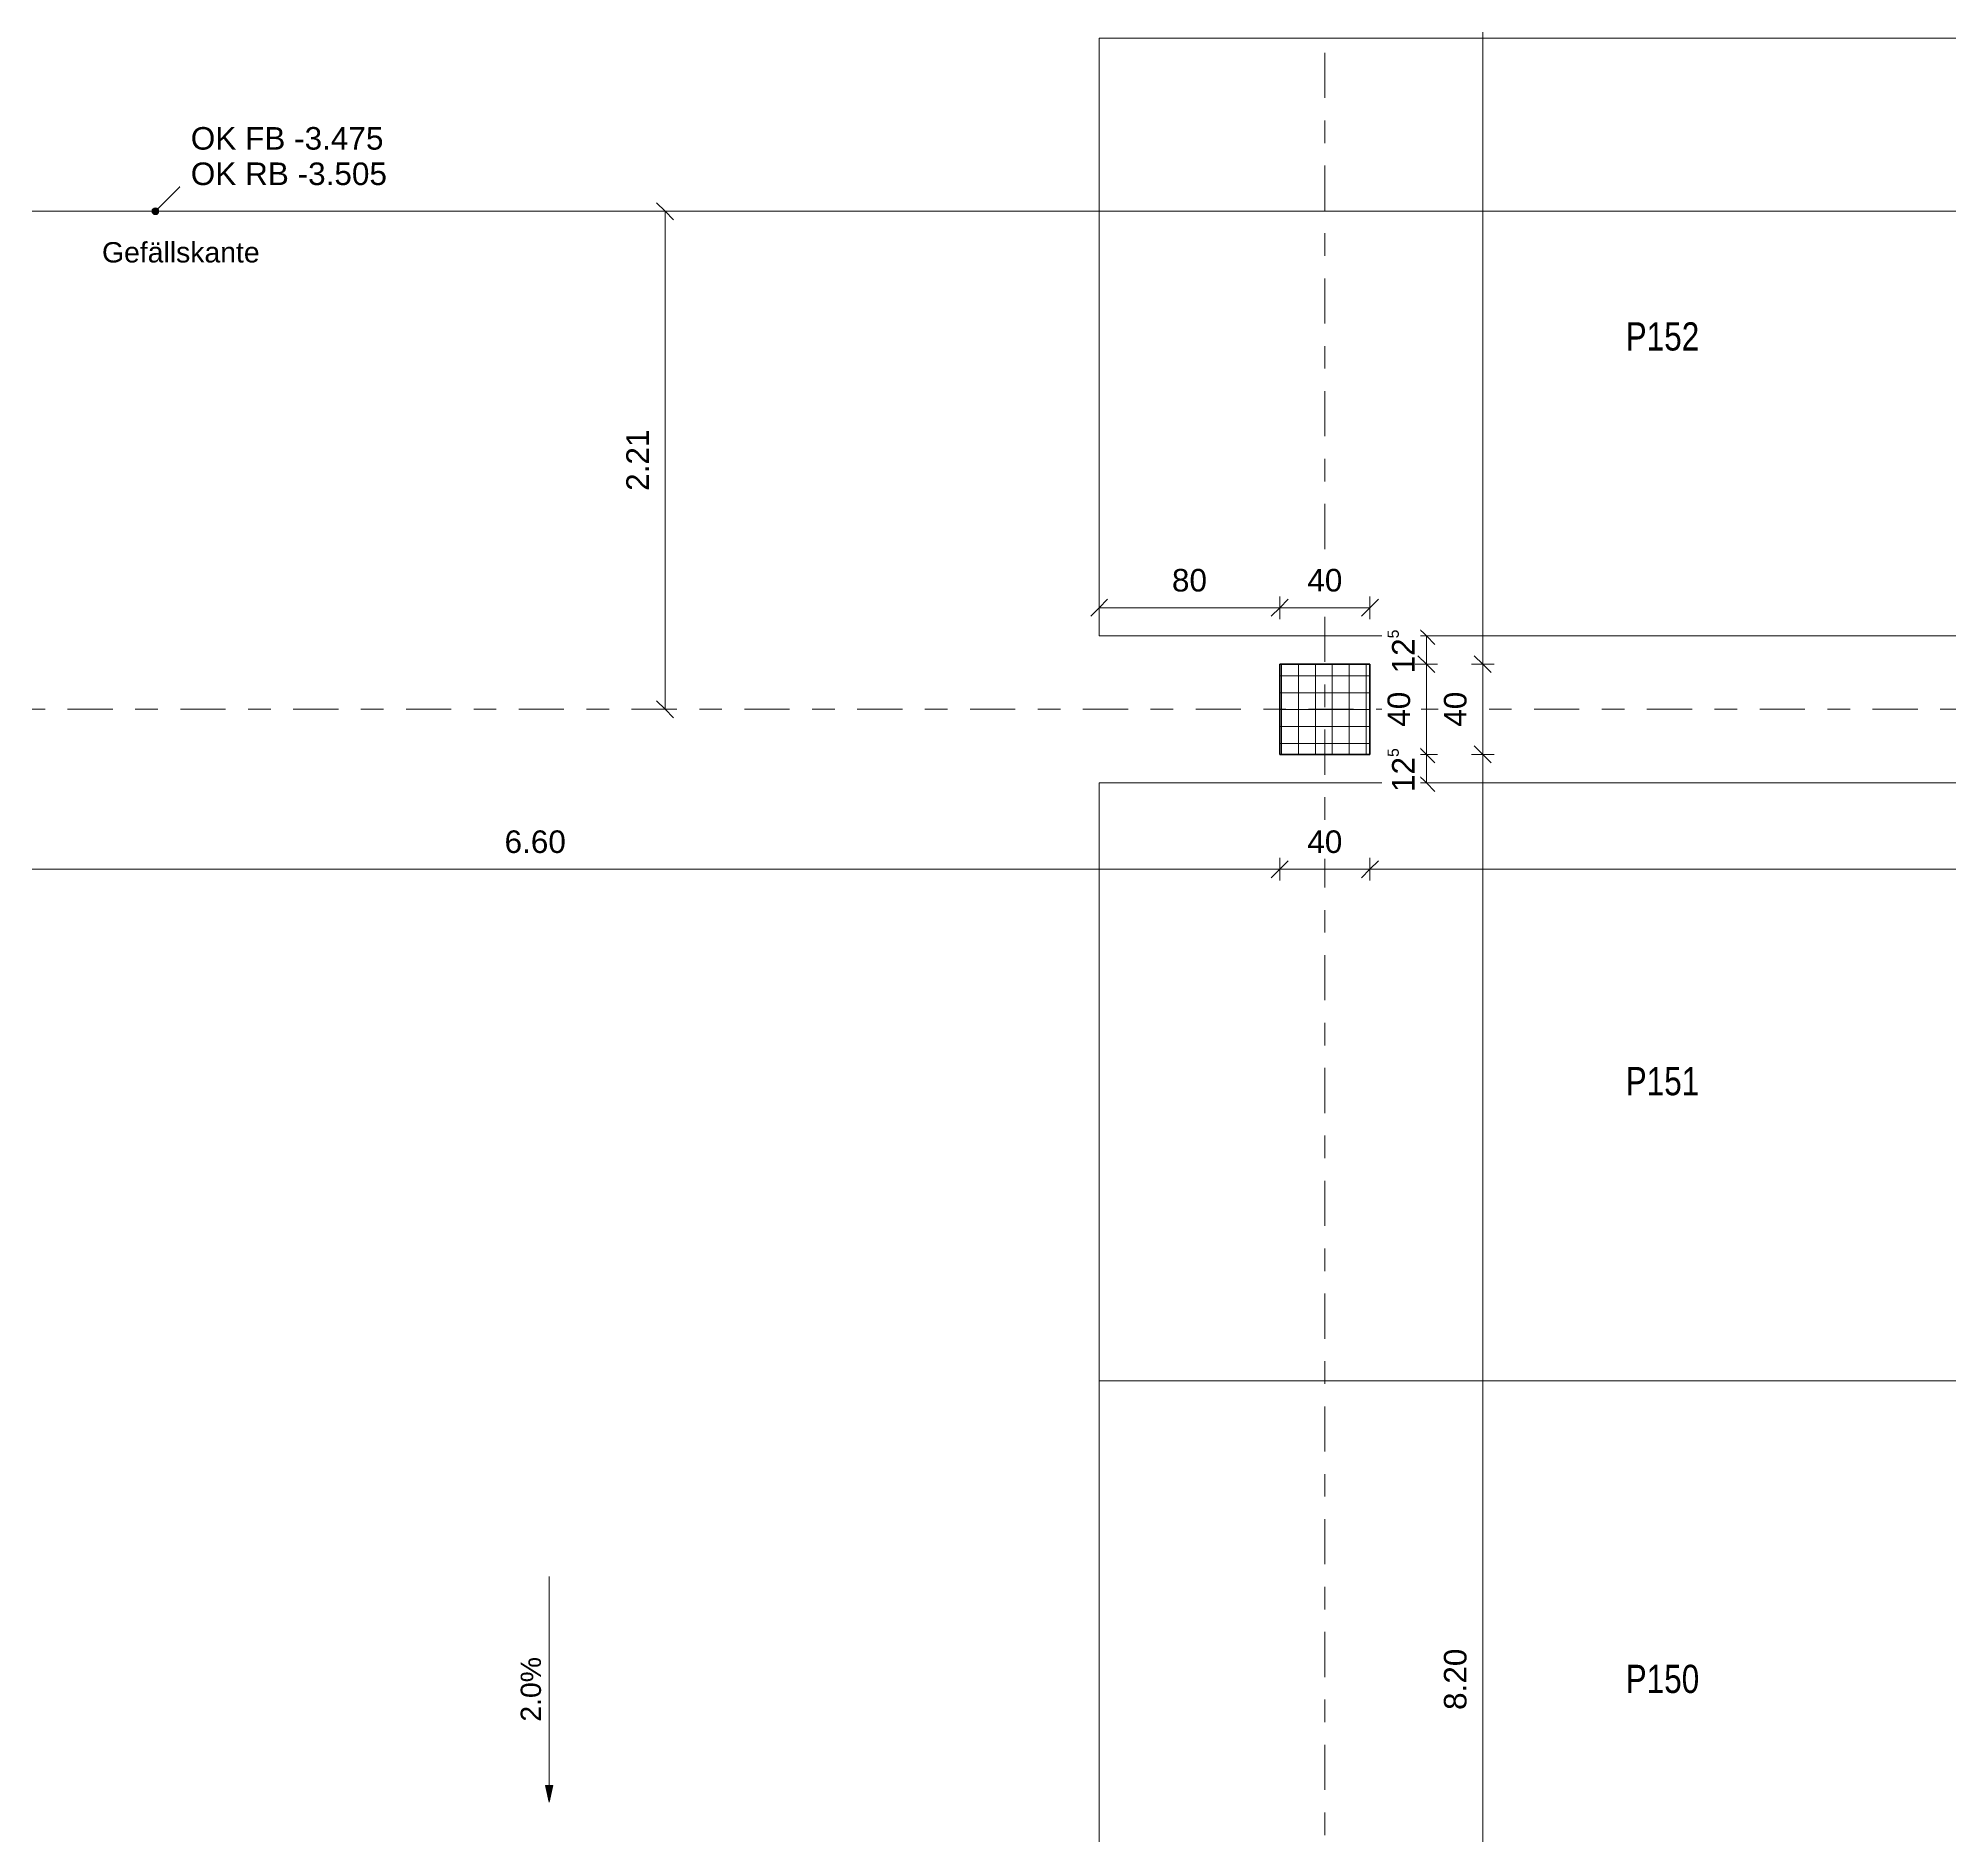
# Model space of a CAD drawing. Header units: metres. Extents: x -86 to 44, y -23 to 39.
# Drawn here: x -72.41 to -63.94, y -1.02 to 6.95 of the extents above; entities that cross this region are included whole.
import ezdxf

# ---------------------------------------------------------------- set-up
doc = ezdxf.new("R2010")
doc.units = ezdxf.units.M
doc.linetypes.add('_Rasterlinie_', pattern=[0.375, 0.2, -0.05, 0.075, -0.05])
for name, color, linetype, lineweight in [('A-____-____-DIMS', 7, 'Continuous', 5), ('A-____-____-DIMS-50', 7, 'Continuous', 5), ('A-FLOR-____-OTLN', 7, 'Continuous', 9), ('C-PRKG-____-IDEN', 7, 'Continuous', 5), ('C-PRKG-____-OTLN', 7, 'Continuous', 9), ('G-____-____-DIMS', 7, 'Continuous', 5), ('S-COLS-____-MCUT', 7, 'Continuous', 35), ('S-COLS-____-OTLN', 7, 'Continuous', 9), ('S-GRID-____-OTLN', 7, 'Continuous', 5), ('Text', 7, 'Continuous', 5)]:
    doc.layers.add(name, color=color, linetype=linetype, lineweight=lineweight)
doc.styles.add('Arial', font='arial.ttf', dxfattribs={"height": 0.09})
doc.styles.add('Arial_1', font='arial.ttf', dxfattribs={"height": 0.1})
doc.styles.add('Arial_3', font='arial.ttf', dxfattribs={"width": 0.8, "height": 0.125})
doc.dimstyles.new('SUB_Rohbau_fein_6', dxfattribs={"dimscale": 0.3048, "dimtxt": 0.102026, "dimasz": 0.246063, "dimexe": 0.164042, "dimexo": 0.0625, "dimgap": 0.123031, "dimtad": 1, "dimdec": 1, "dimlfac": 100, "dimrnd": 0.5, "dimdsep": 46, "dimtxsty": 'Arial_1', "dimblk1": 'OBLIQUE', "dimblk2": 'OBLIQUE', "dimsah": 1, "dimcen": 0.09, "dimazin": 0, "dimtfac": 1, "dimtdec": 4, "dimtix": 1, "dimtmove": 0, "dimatfit": 3, "dimfxl": 0.164042, "dimfxlon": 1, "dimtvp": 1, "dimtfill": 1, "dimtolj": 1, "dimtzin": 0, "dimarcsym": 2})
doc.dimstyles.new('SUB_Rohbau_fein_7', dxfattribs={"dimscale": 0.3048, "dimtxt": 0.102026, "dimasz": 0.246063, "dimexe": 0.164042, "dimexo": 0.0625, "dimgap": 0.123031, "dimtad": 1, "dimrnd": 0.005, "dimzin": 0, "dimdsep": 46, "dimtxsty": 'Arial_1', "dimblk1": 'OBLIQUE', "dimblk2": 'OBLIQUE', "dimsah": 1, "dimcen": 0.09, "dimazin": 0, "dimtfac": 1, "dimtdec": 4, "dimtix": 1, "dimtmove": 0, "dimatfit": 3, "dimfxl": 0.164042, "dimfxlon": 1, "dimtvp": 1, "dimtfill": 1, "dimtolj": 1, "dimtzin": 0, "dimarcsym": 2})
doc.dimstyles.new('SUB_Rohbau_fein_8', dxfattribs={"dimscale": 0.3048, "dimtxt": 0.102026, "dimasz": 0.246063, "dimexe": 0.164042, "dimexo": 0.0625, "dimgap": 0.123031, "dimtad": 1, "dimdec": 1, "dimlfac": 100, "dimrnd": 0.5, "dimdsep": 46, "dimtxsty": 'Arial_1', "dimblk1": 'OBLIQUE', "dimblk2": 'OBLIQUE', "dimsah": 1, "dimcen": 0.09, "dimazin": 0, "dimtfac": 1, "dimtdec": 4, "dimtix": 1, "dimtmove": 0, "dimatfit": 3, "dimfxl": 0.164042, "dimfxlon": 1, "dimtvp": 1, "dimtfill": 1, "dimtolj": 1, "dimtzin": 0, "dimarcsym": 2})

# ---------------------------------------------------------------- blocks, each defined once
blk = doc.blocks.new('PP_Parkplatz - 2650 x 5000-V55--01_UG_OK_FFB_AF')
at = {"layer": 'C-PRKG-____-OTLN', "color": 253, "true_color": 0x999999}
for p, q in [((-67.708, 6.951), (-62.708, 6.951)), ((-67.708, 4.3016), (-67.708, 6.951)), ((-62.708, 6.951), (-67.708, 6.951)), ((-67.708, 6.951), (-67.708, 4.3015)), ((-67.708, 4.3016), (-67.708, 6.951)), ((-67.708, 6.951), (-62.708, 6.951)), ((-67.708, 6.951), (-67.708, 6.951)), ((-62.708, 4.3016), (-62.708, 6.951)), ((-62.708, 4.3015), (-62.708, 6.951)), ((-62.708, 6.951), (-62.708, 4.3016)), ((-62.708, 6.951), (-62.708, 6.951)), ((-67.708, 4.3016), (-62.708, 4.3016)), ((-62.708, 4.3016), (-67.708, 4.3016)), ((-67.708, 4.3016), (-67.708, 4.3015)), ((-67.708, 4.3015), (-62.708, 4.3015)), ((-62.708, 4.3015), (-62.708, 4.3016))]:
    blk.add_line(p, q, dxfattribs=at)
blk = doc.blocks.new('PP_Parkplatz - 2650 x 5000-V59--01_UG_OK_FFB_AF')
at = {"layer": 'C-PRKG-____-OTLN', "color": 253, "true_color": 0x999999}
for p, q in [((-67.708, 1.0005), (-62.708, 1.0005)), ((-67.708, 1.0005), (-67.708, -1.649)), ((-67.708, 1.0005), (-67.708, -1.649)), ((-62.708, 1.0005), (-67.708, 1.0005)), ((-67.708, 1.0005), (-62.708, 1.0005)), ((-67.708, -1.649), (-67.708, 1.0005)), ((-67.708, 1.0005), (-67.708, 1.0005)), ((-62.708, 1.0005), (-62.708, -1.649)), ((-62.708, -1.649), (-62.708, 1.0005)), ((-62.708, 1.0005), (-62.708, -1.649)), ((-62.708, 1.0005), (-62.708, 1.0005)), ((-67.708, -1.649), (-62.708, -1.649)), ((-67.708, -1.649), (-62.708, -1.649)), ((-62.708, -1.649), (-67.708, -1.649)), ((-67.708, -1.649), (-67.708, -1.649)), ((-62.708, -1.649), (-62.708, -1.649))]:
    blk.add_line(p, q, dxfattribs=at)
blk = doc.blocks.new('PP_Parkplatz - 2650 x 5000-V60--01_UG_OK_FFB_AF')
at = {"layer": 'C-PRKG-____-OTLN', "color": 253, "true_color": 0x999999}
for p, q in [((-67.708, 3.6499), (-62.708, 3.6499)), ((-67.708, 3.6499), (-67.708, 1.0005)), ((-67.708, 3.6499), (-67.708, 1.0005)), ((-62.708, 3.6499), (-67.708, 3.6499)), ((-67.708, 3.6499), (-62.708, 3.6499)), ((-67.708, 1.0005), (-67.708, 3.6499)), ((-67.708, 3.6499), (-67.708, 3.6499)), ((-62.708, 3.6499), (-62.708, 1.0005)), ((-62.708, 1.0005), (-62.708, 3.6499)), ((-62.708, 3.6499), (-62.708, 1.0005)), ((-62.708, 3.6499), (-62.708, 3.6499)), ((-67.708, 1.0005), (-62.708, 1.0005)), ((-67.708, 1.0005), (-62.708, 1.0005)), ((-62.708, 1.0005), (-67.708, 1.0005)), ((-67.708, 1.0005), (-67.708, 1.0005)), ((-62.708, 1.0005), (-62.708, 1.0005))]:
    blk.add_line(p, q, dxfattribs=at)
blk = doc.blocks.new('DIMBLOCK968--01_UG_OK_FFB_AF')
at = {"layer": 'A-____-____-DIMS-50'}
for p, q in [((-66.008, 3.7766), (-66.0455, 3.8141)), ((-66.008, 3.7766), (-66.058, 3.7766)), ((-66.008, -4.4234), (-66.008, 3.7766)), ((-66.008, 3.7766), (-65.9705, 3.7391)), ((-66.008, 3.7766), (-65.958, 3.7766)), ((-66.008, -4.4234), (-66.0455, -4.3859)), ((-66.008, -4.4234), (-66.058, -4.4234)), ((-66.008, -4.4234), (-65.9705, -4.4609)), ((-66.008, -4.4234), (-65.958, -4.4234))]:
    blk.add_line(p, q, dxfattribs=at)
at = {"layer": 'A-____-____-DIMS-50', "color": 0, "insert": (-66.18, -0.4591), "char_height": 0.1, "width": 0.325653, "attachment_point": 1, "rotation": 90, "line_spacing_factor": 0.941778, "style": 'Arial_1', "bg_fill": 3, "box_fill_scale": 1.25, "bg_fill_color": 256, "bg_fill_true_color": 13158600, "bg_fill_transparency": 0}
blk.add_mtext('8.20', dxfattribs=at)
blk = doc.blocks.new('_Oblique')
at = {"color": 0, "linetype": 'ByBlock', "lineweight": -2}
blk.add_line((-0.5, -0.5), (0.5, 0.5), dxfattribs=at)
blk = doc.blocks.new('DIMBLOCK969--01_UG_OK_FFB_AF')
at = {"layer": 'A-____-____-DIMS-50'}
for p, q in [((-66.008, 4.1766), (-66.058, 4.1766)), ((-66.008, 4.1766), (-66.0455, 4.2141)), ((-66.008, 3.7766), (-66.008, 4.1766)), ((-66.008, 4.1766), (-65.9705, 4.1391)), ((-66.008, 4.1766), (-65.958, 4.1766)), ((-66.008, 3.7766), (-66.0455, 3.8141)), ((-66.008, 3.7766), (-66.058, 3.7766)), ((-66.008, 3.7766), (-65.9705, 3.7391)), ((-66.008, 3.7766), (-65.958, 3.7766))]:
    blk.add_line(p, q, dxfattribs=at)
at = {"layer": 'A-____-____-DIMS-50', "color": 0, "insert": (-66.18, 3.899), "char_height": 0.1, "width": 0.186088, "attachment_point": 1, "rotation": 90, "line_spacing_factor": 0.941778, "style": 'Arial_1', "bg_fill": 3, "box_fill_scale": 1.25, "bg_fill_color": 256, "bg_fill_true_color": 13158600, "bg_fill_transparency": 0}
blk.add_mtext('40', dxfattribs=at)
blk = doc.blocks.new('DIMBLOCK970--01_UG_OK_FFB_AF')
at = {"layer": 'A-____-____-DIMS-50'}
for p, q in [((-66.008, 12.5516), (-66.058, 12.5516)), ((-66.008, 12.5516), (-66.0455, 12.5891)), ((-66.008, 4.1766), (-66.008, 12.5516)), ((-66.008, 12.5516), (-65.9705, 12.5141)), ((-66.008, 12.5516), (-65.958, 12.5516)), ((-66.008, 4.1766), (-66.058, 4.1766)), ((-66.008, 4.1766), (-66.0455, 4.2141)), ((-66.008, 4.1766), (-65.9705, 4.1391)), ((-66.008, 4.1766), (-65.958, 4.1766))]:
    blk.add_line(p, q, dxfattribs=at)
at = {"layer": 'A-____-____-DIMS-50', "color": 0, "insert": (-66.18, 8.2024), "char_height": 0.1, "width": 0.388091, "attachment_point": 1, "rotation": 90, "line_spacing_factor": 0.941778, "style": 'Arial_1', "bg_fill": 3, "box_fill_scale": 1.25, "bg_fill_color": 256, "bg_fill_true_color": 13158600, "bg_fill_transparency": 0}
blk.add_mtext('8.37\\A2\\H0.5x;\\S5^  ;\\H2x;', dxfattribs=at)
blk = doc.blocks.new('DIMBLOCK971--01_UG_OK_FFB_AF')
at = {"layer": 'A-____-____-DIMS-50'}
for p, q in [((-66.258, 4.3016), (-66.2955, 4.3391)), ((-66.258, 4.3016), (-66.308, 4.3016)), ((-66.258, 4.3016), (-66.258, 4.1766)), ((-66.258, 4.3016), (-66.2205, 4.2641)), ((-66.258, 4.3016), (-66.208, 4.3016)), ((-66.258, 4.1766), (-66.308, 4.1766)), ((-66.258, 4.1766), (-66.2955, 4.2141)), ((-66.258, 4.1766), (-66.2205, 4.1391)), ((-66.258, 4.1766), (-66.208, 4.1766))]:
    blk.add_line(p, q, dxfattribs=at)
at = {"layer": 'A-____-____-DIMS-50', "color": 0, "insert": (-66.43, 4.1355), "char_height": 0.1, "width": 0.248525, "attachment_point": 1, "rotation": 90, "line_spacing_factor": 0.941778, "style": 'Arial_1', "bg_fill": 3, "box_fill_scale": 1.25, "bg_fill_color": 256, "bg_fill_true_color": 13158600, "bg_fill_transparency": 0}
blk.add_mtext('12\\A2\\H0.5x;\\S5^  ;\\H2x;', dxfattribs=at)
blk = doc.blocks.new('DIMBLOCK972--01_UG_OK_FFB_AF')
at = {"layer": 'A-____-____-DIMS-50'}
for p, q in [((-66.258, 4.1766), (-66.308, 4.1766)), ((-66.258, 4.1766), (-66.2955, 4.2141)), ((-66.258, 4.1766), (-66.258, 3.7766)), ((-66.258, 4.1766), (-66.2205, 4.1391)), ((-66.258, 4.1766), (-66.208, 4.1766)), ((-66.258, 3.7766), (-66.2955, 3.8141)), ((-66.258, 3.7766), (-66.308, 3.7766)), ((-66.258, 3.7766), (-66.2205, 3.7391)), ((-66.258, 3.7766), (-66.208, 3.7766))]:
    blk.add_line(p, q, dxfattribs=at)
at = {"layer": 'A-____-____-DIMS-50', "color": 0, "insert": (-66.43, 3.899), "char_height": 0.1, "width": 0.186088, "attachment_point": 1, "rotation": 90, "line_spacing_factor": 0.941778, "style": 'Arial_1', "bg_fill": 3, "box_fill_scale": 1.25, "bg_fill_color": 256, "bg_fill_true_color": 13158600, "bg_fill_transparency": 0}
blk.add_mtext('40', dxfattribs=at)
blk = doc.blocks.new('DIMBLOCK973--01_UG_OK_FFB_AF')
at = {"layer": 'A-____-____-DIMS-50'}
for p, q in [((-66.258, 3.7766), (-66.2955, 3.8141)), ((-66.258, 3.7766), (-66.308, 3.7766)), ((-66.258, 3.7766), (-66.258, 3.6499)), ((-66.258, 3.7766), (-66.2205, 3.7391)), ((-66.258, 3.7766), (-66.208, 3.7766)), ((-66.258, 3.6499), (-66.308, 3.6499)), ((-66.258, 3.6499), (-66.2955, 3.6874)), ((-66.258, 3.6499), (-66.2205, 3.6124)), ((-66.258, 3.6499), (-66.208, 3.6499))]:
    blk.add_line(p, q, dxfattribs=at)
at = {"layer": 'A-____-____-DIMS-50', "color": 0, "insert": (-66.43, 3.6097), "char_height": 0.1, "width": 0.248525, "attachment_point": 1, "rotation": 90, "line_spacing_factor": 0.941778, "style": 'Arial_1', "bg_fill": 3, "box_fill_scale": 1.25, "bg_fill_color": 256, "bg_fill_true_color": 13158600, "bg_fill_transparency": 0}
blk.add_mtext('12\\A2\\H0.5x;\\S5^  ;\\H2x;', dxfattribs=at)
blk = doc.blocks.new('DIMBLOCK974--01_UG_OK_FFB_AF')
at = {"layer": 'A-____-____-DIMS-50'}
for p, q in [((-66.908, 4.4266), (-66.9455, 4.3891)), ((-66.908, 4.4266), (-66.908, 4.4766)), ((-66.908, 4.4266), (-66.8705, 4.4641)), ((-66.508, 4.4266), (-66.908, 4.4266)), ((-66.908, 4.4266), (-66.908, 4.3766)), ((-66.508, 4.4266), (-66.5455, 4.3891)), ((-66.508, 4.4266), (-66.508, 4.4766)), ((-66.508, 4.4266), (-66.4705, 4.4641)), ((-66.508, 4.4266), (-66.508, 4.3766))]:
    blk.add_line(p, q, dxfattribs=at)
at = {"layer": 'A-____-____-DIMS-50', "color": 0, "insert": (-66.7856, 4.5986), "char_height": 0.1, "width": 0.186088, "attachment_point": 1, "line_spacing_factor": 0.941778, "style": 'Arial_1', "bg_fill": 3, "box_fill_scale": 1.25, "bg_fill_color": 256, "bg_fill_true_color": 13158600, "bg_fill_transparency": 0}
blk.add_mtext('40', dxfattribs=at)
blk = doc.blocks.new('DIMBLOCK975--01_UG_OK_FFB_AF')
at = {"layer": 'A-____-____-DIMS-50'}
for p, q in [((-67.708, 4.4266), (-67.7455, 4.3891)), ((-67.708, 4.4266), (-67.708, 4.4766)), ((-67.708, 4.4266), (-67.6705, 4.4641)), ((-66.908, 4.4266), (-67.708, 4.4266)), ((-67.708, 4.4266), (-67.708, 4.3766)), ((-66.908, 4.4266), (-66.9455, 4.3891)), ((-66.908, 4.4266), (-66.908, 4.4766)), ((-66.908, 4.4266), (-66.8705, 4.4641)), ((-66.908, 4.4266), (-66.908, 4.3766))]:
    blk.add_line(p, q, dxfattribs=at)
at = {"layer": 'A-____-____-DIMS-50', "color": 0, "insert": (-67.3856, 4.5986), "char_height": 0.1, "width": 0.186088, "attachment_point": 1, "line_spacing_factor": 0.941778, "style": 'Arial_1', "bg_fill": 3, "box_fill_scale": 1.25, "bg_fill_color": 256, "bg_fill_true_color": 13158600, "bg_fill_transparency": 0}
blk.add_mtext('80', dxfattribs=at)
blk = doc.blocks.new('DIMBLOCK1348--01_UG_OK_FFB_AF')
at = {"layer": 'A-____-____-DIMS-50'}
for p, q in [((-69.6319, 6.1841), (-69.6694, 6.2216)), ((-69.6319, 6.1841), (-69.6819, 6.1841)), ((-69.6319, 6.1841), (-69.6319, 3.9766)), ((-69.6319, 6.1841), (-69.5944, 6.1466)), ((-69.6319, 6.1841), (-69.5819, 6.1841)), ((-69.6319, 3.9766), (-69.6694, 4.0141)), ((-69.6319, 3.9766), (-69.6819, 3.9766)), ((-69.6319, 3.9766), (-69.5944, 3.9391)), ((-69.6319, 3.9766), (-69.5819, 3.9766))]:
    blk.add_line(p, q, dxfattribs=at)
at = {"layer": 'A-____-____-DIMS-50', "color": 0, "insert": (-69.804, 4.9446), "char_height": 0.1, "width": 0.325653, "attachment_point": 1, "rotation": 90, "line_spacing_factor": 0.941778, "style": 'Arial_1', "bg_fill": 3, "box_fill_scale": 1.25, "bg_fill_color": 256, "bg_fill_true_color": 13158600, "bg_fill_transparency": 0}
blk.add_mtext('2.21', dxfattribs=at)
blk = doc.blocks.new('DIMBLOCK1439--01_UG_OK_FFB_AF')
at = {"layer": 'A-____-____-DIMS-50'}
for p, q in [((-73.508, 3.2675), (-73.508, 3.3175)), ((-73.508, 3.2675), (-73.4705, 3.305)), ((-66.908, 3.2675), (-66.908, 3.3175)), ((-66.908, 3.2675), (-66.8705, 3.305)), ((-73.508, 3.2675), (-73.5455, 3.23)), ((-73.508, 3.2675), (-66.908, 3.2675)), ((-73.508, 3.2675), (-73.508, 3.2175)), ((-66.908, 3.2675), (-66.9455, 3.23)), ((-66.908, 3.2675), (-66.908, 3.2175))]:
    blk.add_line(p, q, dxfattribs=at)
at = {"layer": 'A-____-____-DIMS-50', "color": 0, "insert": (-70.3437, 3.4396), "char_height": 0.1, "width": 0.325653, "attachment_point": 1, "line_spacing_factor": 0.941778, "style": 'Arial_1', "bg_fill": 3, "box_fill_scale": 1.25, "bg_fill_color": 256, "bg_fill_true_color": 13158600, "bg_fill_transparency": 0}
blk.add_mtext('6.60', dxfattribs=at)
blk = doc.blocks.new('DIMBLOCK1440--01_UG_OK_FFB_AF')
at = {"layer": 'A-____-____-DIMS-50'}
for p, q in [((-66.908, 3.2675), (-66.908, 3.3175)), ((-66.908, 3.2675), (-66.8705, 3.305)), ((-66.508, 3.2675), (-66.508, 3.3175)), ((-66.508, 3.2675), (-66.4705, 3.305)), ((-66.908, 3.2675), (-66.9455, 3.23)), ((-66.908, 3.2675), (-66.508, 3.2675)), ((-66.908, 3.2675), (-66.908, 3.2175)), ((-66.508, 3.2675), (-66.5455, 3.23)), ((-66.508, 3.2675), (-66.508, 3.2175))]:
    blk.add_line(p, q, dxfattribs=at)
at = {"layer": 'A-____-____-DIMS-50', "color": 0, "insert": (-66.7856, 3.4396), "char_height": 0.1, "width": 0.186088, "attachment_point": 1, "line_spacing_factor": 0.941778, "style": 'Arial_1', "bg_fill": 3, "box_fill_scale": 1.25, "bg_fill_color": 256, "bg_fill_true_color": 13158600, "bg_fill_transparency": 0}
blk.add_mtext('40', dxfattribs=at)
blk = doc.blocks.new('DIMBLOCK1441--01_UG_OK_FFB_AF')
at = {"layer": 'A-____-____-DIMS-50'}
for p, q in [((-66.508, 3.2675), (-66.508, 3.3175)), ((-66.508, 3.2675), (-66.4705, 3.305)), ((-58.908, 3.2675), (-58.908, 3.3175)), ((-58.908, 3.2675), (-58.8705, 3.305)), ((-66.508, 3.2675), (-66.5455, 3.23)), ((-66.508, 3.2675), (-58.908, 3.2675)), ((-66.508, 3.2675), (-66.508, 3.2175)), ((-58.908, 3.2675), (-58.9455, 3.23)), ((-58.908, 3.2675), (-58.908, 3.2175))]:
    blk.add_line(p, q, dxfattribs=at)
at = {"layer": 'A-____-____-DIMS-50', "color": 0, "insert": (-62.8437, 3.4396), "char_height": 0.1, "width": 0.325653, "attachment_point": 1, "line_spacing_factor": 0.941778, "style": 'Arial_1', "bg_fill": 3, "box_fill_scale": 1.25, "bg_fill_color": 256, "bg_fill_true_color": 13158600, "bg_fill_transparency": 0}
blk.add_mtext('7.60', dxfattribs=at)

msp = doc.modelspace()

# ---------------------------------------------------------------- hatches: boundary and pattern name
at = {"layer": 'G-____-____-DIMS', "lineweight": 9}
h = msp.add_hatch(color=256, dxfattribs=at)
edge = h.paths.add_edge_path()
edge.add_arc((-71.8911, 6.1841), 0.015, 0, 360)
at = {"layer": 'G-____-____-DIMS'}
msp.add_hatch(color=256, dxfattribs=at).paths.add_polyline_path([(-70.146, -0.8682), (-70.1294, -0.7932), (-70.1627, -0.7932)])
at = {"layer": 'S-COLS-____-OTLN'}
h = msp.add_hatch(dxfattribs=at)
h.set_pattern_fill('FP_2', color=256, style=0, pattern_type=2)
h.set_pattern_definition([(0, (0, 0), (0, 0.075), []), (90, (0, 0), (-0.075, 5e-18), [])])
h.paths.add_polyline_path([(-66.508, 3.7766), (-66.508, 4.1766), (-66.908, 4.1766), (-66.908, 3.7766)])

# ---------------------------------------------------------------- linework, layer by layer
at = {"layer": 'A-FLOR-____-OTLN'}
msp.add_line((-32.708, 6.1841), (-77.708, 6.1841), dxfattribs=at)
at = {"layer": 'G-____-____-DIMS'}
for p, q in [((-71.8911, 6.1841), (-71.7834, 6.2918)), ((-71.7834, 6.2918), (-71.7854, 6.2918)), ((-70.1294, -0.7932), (-70.1627, -0.7932)), ((-70.1627, -0.7932), (-70.146, -0.8682)), ((-70.146, -0.8682), (-70.1294, -0.7932))]:
    msp.add_line(p, q, dxfattribs=at)
at = {"layer": 'G-____-____-DIMS', "lineweight": 9}
msp.add_circle((-71.8911, 6.1841), 0.015, dxfattribs=at)
at = {"layer": 'S-COLS-____-MCUT'}
for p, q in [((-66.508, 4.1766), (-66.908, 4.1766)), ((-66.908, 4.1766), (-66.908, 3.7766)), ((-66.508, 3.7766), (-66.508, 4.1766)), ((-66.908, 3.7766), (-66.508, 3.7766))]:
    msp.add_line(p, q, dxfattribs=at)
at = {"layer": 'S-GRID-____-OTLN', "color": 8, "linetype": '_Rasterlinie_', "true_color": 0x808080}
for p, q in [((-66.708, -7.8134), (-66.708, 34.9016)), ((-80.7802, 3.9766), (-35.6866, 3.9766))]:
    msp.add_line(p, q, dxfattribs=at)

# ---------------------------------------------------------------- block references
at = {"layer": 'C-PRKG-____-OTLN', "color": 253, "true_color": 0x999999}
for name in ['PP_Parkplatz - 2650 x 5000-V55--01_UG_OK_FFB_AF', 'PP_Parkplatz - 2650 x 5000-V60--01_UG_OK_FFB_AF', 'PP_Parkplatz - 2650 x 5000-V59--01_UG_OK_FFB_AF']:
    msp.add_blockref(name, (0, 0), dxfattribs=at)

# ---------------------------------------------------------------- texts
at = {"layer": 'G-____-____-DIMS', "insert": (-71.7343, 6.5572), "char_height": 0.1, "width": 1.039397, "attachment_point": 1, "line_spacing_factor": 0.941778, "style": 'Arial_1'}
msp.add_mtext('OK FB -3.475\\POK RB -3.505', dxfattribs=at)
at = {"layer": 'G-____-____-DIMS', "insert": (-70.2721, -0.511), "char_height": 0.09, "width": 0.342666, "attachment_point": 1, "rotation": 90, "line_spacing_factor": 0.941778, "style": 'Arial', "bg_fill": 3, "box_fill_scale": 1.25, "bg_fill_color": 256, "bg_fill_true_color": 13158600, "bg_fill_transparency": 0}
msp.add_mtext('2.0%', dxfattribs=at)
at = {"layer": 'Text', "insert": (-72.1278, 6.0471), "char_height": 0.09, "width": 0.805696, "attachment_point": 1, "style": 'Arial', "bg_fill": 3, "box_fill_scale": 1.25, "bg_fill_color": 256, "bg_fill_true_color": 13158600, "bg_fill_transparency": 0}
msp.add_mtext('Gefällskante', dxfattribs=at)

# ---------------------------------------------------------------- next in the draw order: linework, layer by layer
at = {"layer": 'G-____-____-DIMS'}
msp.add_line((-70.146, 0.1318), (-70.146, -0.8682), dxfattribs=at)

# ---------------------------------------------------------------- next in the draw order: texts
at = {"layer": 'C-PRKG-____-IDEN', "char_height": 0.125, "width": 0.391223, "attachment_point": 1, "style": 'Arial_3', "bg_fill": 3, "box_fill_scale": 1.25, "bg_fill_color": 256, "bg_fill_true_color": 13158600, "bg_fill_transparency": 0}
for s, insert in [('P152', (-65.3746, 5.6918)), ('P151', (-65.3746, 2.3907)), ('P150', (-65.3746, -0.2588))]:
    msp.add_mtext(s, dxfattribs=dict(at, insert=insert))

# ---------------------------------------------------------------- next in the draw order: dimensions: what is measured, and where the dimension line sits
at = {"layer": 'A-____-____-DIMS'}
for base, p1, p2, override, picture, middle in [((-69.6319, 3.9766), (-69.5819, 6.1841), (-69.5819, 3.9766), {"dimpost": '<>', "dimfxl": 2.2075}, 'DIMBLOCK1348--01_UG_OK_FFB_AF', (-69.7196, 5.0803)), ((-66.008, 3.7766), (-66.058, -4.4234), (-66.058, 3.7766), {"dimpost": '<>', "dimfxl": 8.2}, 'DIMBLOCK968--01_UG_OK_FFB_AF', (-66.0966, -0.3234))]:
    dim = msp.add_linear_dim(base=base, p1=p1, p2=p2, angle=90, dimstyle='SUB_Rohbau_fein_7', override=override, dxfattribs=at)
    dim.commit()
    dim.dimension.update_dxf_attribs({"geometry": picture, "text_midpoint": middle})
dim = msp.add_linear_dim(base=(-66.908, 3.2675), p1=(-73.508, 3.3175), p2=(-66.908, 3.3175), dimstyle='SUB_Rohbau_fein_7', override={"dimpost": '<>', "dimfxl": 6.6}, dxfattribs=at)
dim.commit()
dim.dimension.update_dxf_attribs({"geometry": 'DIMBLOCK1439--01_UG_OK_FFB_AF', "text_midpoint": (-70.208, 3.3561)})

# ---------------------------------------------------------------- next in the draw order: dimensions: what is measured, and where the dimension line sits
dim = msp.add_linear_dim(base=(-66.008, 4.1766), p1=(-66.058, 3.7766), p2=(-66.058, 4.1766), angle=90, dimstyle='SUB_Rohbau_fein_6', override={"dimpost": '<>', "dimfxl": 0.4}, dxfattribs=at)
dim.commit()
dim.dimension.update_dxf_attribs({"geometry": 'DIMBLOCK969--01_UG_OK_FFB_AF', "text_midpoint": (-66.0966, 3.9766)})
dim = msp.add_linear_dim(base=(-66.508, 3.2675), p1=(-66.908, 3.3175), p2=(-66.508, 3.3175), dimstyle='SUB_Rohbau_fein_8', override={"dimpost": '<>', "dimfxl": 0.4}, dxfattribs=at)
dim.commit()
dim.dimension.update_dxf_attribs({"geometry": 'DIMBLOCK1440--01_UG_OK_FFB_AF', "text_midpoint": (-66.708, 3.3561)})

# ---------------------------------------------------------------- next in the draw order: dimensions: what is measured, and where the dimension line sits
dim = msp.add_linear_dim(base=(-66.008, 12.5516), p1=(-66.058, 4.1766), p2=(-66.058, 12.5516), angle=90, text='\\A1;8.37\\Q;{\\A1;{\\H0.5x;\\S5^ ;}}', dimstyle='SUB_Rohbau_fein_7', override={"dimpost": '<>', "dimfxl": 8.375}, dxfattribs=at)
dim.commit()
dim.dimension.update_dxf_attribs({"geometry": 'DIMBLOCK970--01_UG_OK_FFB_AF', "text_midpoint": (-66.0966, 8.3641)})
dim = msp.add_linear_dim(base=(-58.908, 3.2675), p1=(-66.508, 3.3175), p2=(-58.908, 3.3175), dimstyle='SUB_Rohbau_fein_7', override={"dimpost": '<>', "dimfxl": 7.6}, dxfattribs=at)
dim.commit()
dim.dimension.update_dxf_attribs({"geometry": 'DIMBLOCK1441--01_UG_OK_FFB_AF', "text_midpoint": (-62.708, 3.3561)})

# ---------------------------------------------------------------- next in the draw order: dimensions: what is measured, and where the dimension line sits
dim = msp.add_linear_dim(base=(-66.258, 4.1766), p1=(-66.208, 4.3016), p2=(-66.308, 4.1766), angle=90, text='\\A1;12\\Q;{\\A1;{\\H0.5x;\\S5^ ;}}', dimstyle='SUB_Rohbau_fein_6', override={"dimpost": '<>', "dimfxl": 0.160078}, dxfattribs=at)
dim.commit()
dim.dimension.update_dxf_attribs({"geometry": 'DIMBLOCK971--01_UG_OK_FFB_AF', "text_midpoint": (-66.3457, 4.2391)})

# ---------------------------------------------------------------- next in the draw order: dimensions: what is measured, and where the dimension line sits
dim = msp.add_linear_dim(base=(-66.908, 4.4266), p1=(-66.508, 4.3766), p2=(-66.908, 4.3766), dimstyle='SUB_Rohbau_fein_6', override={"dimpost": '<>', "dimfxl": 0.4}, dxfattribs=at)
dim.commit()
dim.dimension.update_dxf_attribs({"geometry": 'DIMBLOCK974--01_UG_OK_FFB_AF', "text_midpoint": (-66.708, 4.5151)})
dim = msp.add_linear_dim(base=(-66.258, 3.7766), p1=(-66.308, 4.1766), p2=(-66.308, 3.7766), angle=90, dimstyle='SUB_Rohbau_fein_6', override={"dimpost": '<>', "dimfxl": 0.4}, dxfattribs=at)
dim.commit()
dim.dimension.update_dxf_attribs({"geometry": 'DIMBLOCK972--01_UG_OK_FFB_AF', "text_midpoint": (-66.3466, 3.9766)})

# ---------------------------------------------------------------- next in the draw order: dimensions: what is measured, and where the dimension line sits
dim = msp.add_linear_dim(base=(-67.708, 4.4266), p1=(-66.908, 4.3766), p2=(-67.708, 4.3766), dimstyle='SUB_Rohbau_fein_6', override={"dimpost": '<>', "dimfxl": 0.8}, dxfattribs=at)
dim.commit()
dim.dimension.update_dxf_attribs({"geometry": 'DIMBLOCK975--01_UG_OK_FFB_AF', "text_midpoint": (-67.308, 4.5151)})
dim = msp.add_linear_dim(base=(-66.258, 3.6499), p1=(-66.308, 3.7766), p2=(-66.208, 3.6499), angle=90, text='\\A1;12\\Q;{\\A1;{\\H0.5x;\\S5^ ;}}', dimstyle='SUB_Rohbau_fein_6', override={"dimpost": '<>', "dimfxl": 0.161357}, dxfattribs=at)
dim.commit()
dim.dimension.update_dxf_attribs({"geometry": 'DIMBLOCK973--01_UG_OK_FFB_AF', "text_midpoint": (-66.3457, 3.7132)})

doc.saveas('drawing.dxf')
